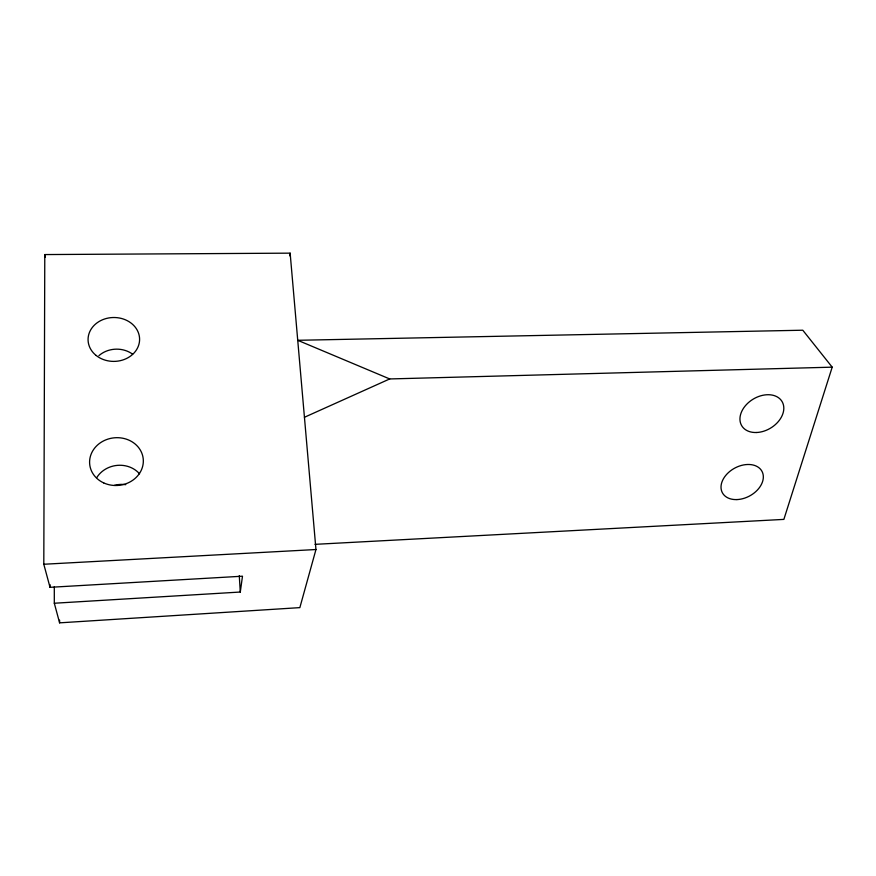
<?xml version="1.0" encoding="UTF-8"?>
<svg xmlns="http://www.w3.org/2000/svg" width="876" height="876" viewBox="0 0 876 876"><rect width="100%" height="100%" fill="white"/><g stroke="black" fill="none" stroke-linecap="round" stroke-linejoin="round"><path stroke-width="1.31" d="M54.301 586.832L54.312 603.236L240.287 592.034L242.488 576.2L50.02 587.314L50.02 584.588M50.02 587.314L43.8 564.253L44.785 254.566L290.142 253.153L315.962 549.526L299.855 607.626L59.601 622.847L54.312 603.236M289.759 255.814L290.142 253.153M832.2 367.164L389.71 378.947L297.73 340.293L802.788 330.219L832.2 367.164L783.867 519.391L314.999 544.346M304.443 417.272L389.71 378.947M43.8 564.253L315.962 549.526M44.785 254.566L45.213 257.172M239.279 575.663L240.287 592.034M59.59 620.12L59.601 622.847M114.241 485.424A24.856 22.393 -8.3 0 1 125.728 484.669M98.911 355.678A24.637 21.232 -1.7 0 1 132.626 354.189M96.798 477.562A25.689 23.006 -7.2 0 1 139.536 473.817M103.675 482.895A26.904 23.882 -5.8 0 0 143.325 460.371A26.904 23.882 -5.8 0 0 102.393 441.526A26.904 23.882 -5.8 0 0 103.675 482.895M96.119 355.448A25.765 21.944 -0.7 0 0 138.89 344.476A25.765 21.944 -0.7 0 0 106.5 318.437A25.765 21.944 -0.7 0 0 96.119 355.448M756.218 432.514A23.51 16.896 -31.2 0 0 783.067 403.716A23.51 16.896 -31.2 0 0 746.363 404.635A23.51 16.896 -31.2 0 0 756.218 432.514M736.924 499.583A22.513 15.79 -28.6 0 0 762.558 472.591A22.513 15.79 -28.6 0 0 727.058 473.938A22.513 15.79 -28.6 0 0 736.924 499.583"/></g></svg>
